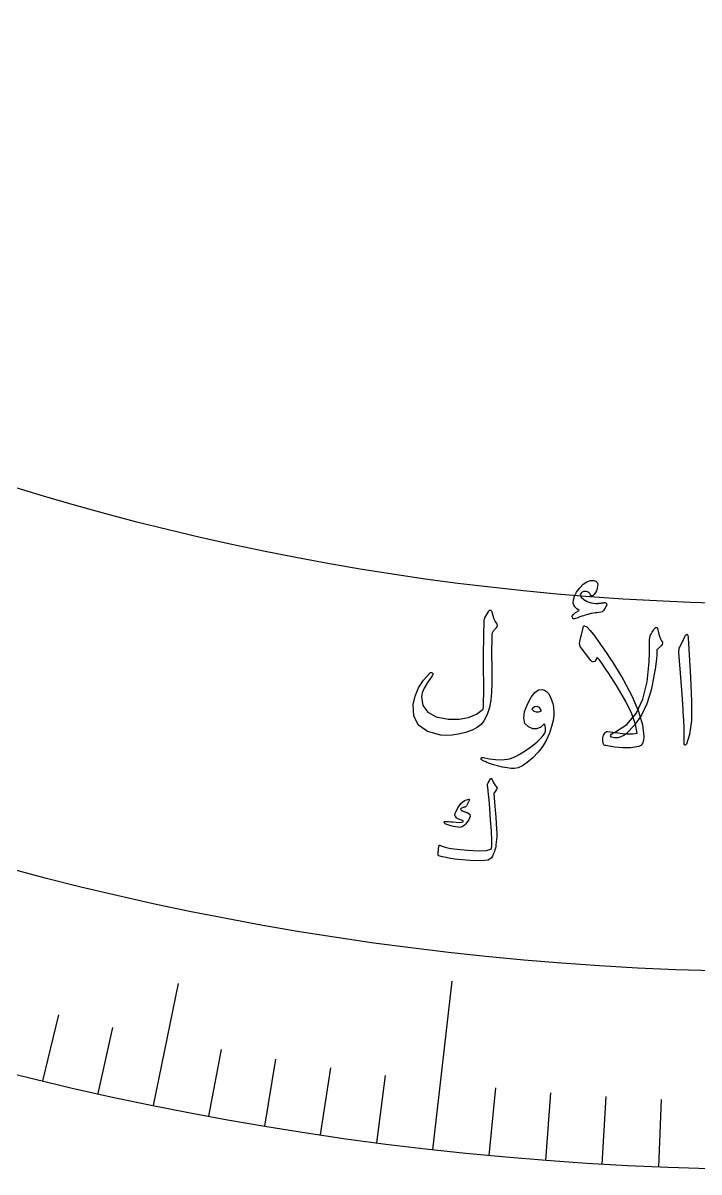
# Model space of a CAD drawing. Header units: millimetres. Extents: x -83 to 83, y -82 to 91.
# Drawn here: x -13.44 to -1.61, y -55.72 to -35.61 of the extents above; entities that cross this region are included whole.
import ezdxf

# ---------------------------------------------------------------- set-up
doc = ezdxf.new("R2010")
doc.units = ezdxf.units.MM
for name, color, linetype in [('CUT_OUTER', 1, 'Continuous'), ('ENGRAVE', 7, 'Continuous'), ('ENGRAVE_FINE', 8, 'Continuous'), ('TEXT', 5, 'Continuous')]:
    doc.layers.add(name, color=color, linetype=linetype)

msp = doc.modelspace()

# ---------------------------------------------------------------- linework, layer by layer
at = {"layer": 'CUT_OUTER'}
msp.add_arc((0, 0), 82.5, 179.648438, 0, dxfattribs=at)
at = {"layer": 'ENGRAVE'}
for points in [[(-11.1557, -54.5587), (-10.7194, -52.4248)], [(-6.2672, -55.3337), (-5.933, -52.3826)]]:
    msp.add_lwpolyline(points, dxfattribs=at)
for radius in [80.85, 80.85, 78.6844, 74.6625, 74.6625, 71.4862, 65.5875, 65.5875, 62.1225, 55.6875, 55.6875, 52.2225, 45.7875, 45.7875]:
    msp.add_circle((0, 0), radius, dxfattribs=at)
at = {"layer": 'ENGRAVE_FINE'}
for points in [[(-13.0878, -54.1277), (-12.8086, -52.973)], [(-12.1237, -54.3518), (-11.8651, -53.1923)], [(-10.184, -54.7484), (-9.9667, -53.5804)], [(-9.209, -54.9208), (-9.0125, -53.7491)], [(-8.231, -55.0758), (-8.0554, -53.9009)], [(-7.2503, -55.2135), (-7.0956, -54.0356)], [(-5.2821, -55.4364), (-5.1694, -54.2538)], [(-4.2953, -55.5216), (-4.2036, -54.3371)], [(-3.307, -55.5892), (-3.2365, -54.4033)], [(-2.3177, -55.6392), (-2.2682, -54.4523)]]:
    msp.add_lwpolyline(points, dxfattribs=at)
at = {"layer": 'TEXT'}
for points in [[(-3.332, -45.9255), (-3.3675, -45.9297), (-3.4005, -45.9338), (-3.4309, -45.9376), (-3.4588, -45.9413), (-3.484, -45.945), (-3.5064, -45.9489), (-3.5259, -45.953), (-3.5425, -45.9574), (-3.5595, -45.9624), (-3.5799, -45.9688), (-3.6038, -45.9765), (-3.6313, -45.9855), (-3.6622, -45.9959), (-3.6967, -46.0079), (-3.7347, -46.0216), (-3.7763, -46.0369), (-3.7931, -46.0411), (-3.807, -46.0399), (-3.8182, -46.0334), (-3.8265, -46.0215), (-3.8298, -45.9937), (-3.8115, -45.9632), (-3.7717, -45.9298), (-3.7105, -45.8936), (-3.7526, -45.8639), (-3.7838, -45.833), (-3.8041, -45.8008), (-3.8135, -45.7674), (-3.8107, -45.7061), (-3.7908, -45.641), (-3.7539, -45.572), (-3.7, -45.4992), (-3.6378, -45.435), (-3.5757, -45.3921), (-3.5138, -45.3705), (-3.4518, -45.3702), (-3.4182, -45.3818), (-3.3962, -45.4024), (-3.3859, -45.4319), (-3.3872, -45.4703), (-3.3963, -45.5113), (-3.4091, -45.5485), (-3.4257, -45.582), (-3.4461, -45.6116), (-3.4657, -45.632), (-3.4831, -45.6403), (-3.4983, -45.6365), (-3.5112, -45.6206), (-3.5255, -45.5973), (-3.5429, -45.5797), (-3.5634, -45.5677), (-3.5871, -45.5615), (-3.6122, -45.5595), (-3.6348, -45.5633), (-3.6549, -45.5729), (-3.6724, -45.5883), (-3.6858, -45.6076), (-3.6909, -45.6261), (-3.6874, -45.6439), (-3.6755, -45.661), (-3.6291, -45.703), (-3.5712, -45.7358), (-3.5016, -45.7592), (-3.4206, -45.7732), (-3.4134, -45.7735), (-3.4054, -45.7733), (-3.3966, -45.7727), (-3.3868, -45.7716), (-3.3762, -45.7701), (-3.3647, -45.7686), (-3.3524, -45.767), (-3.3392, -45.7652), (-3.325, -45.7636), (-3.3121, -45.762), (-3.3005, -45.7604), (-3.2903, -45.759), (-3.2813, -45.7578), (-3.2734, -45.757), (-3.2665, -45.7567), (-3.2606, -45.7569), (-3.2496, -45.7589), (-3.2409, -45.7632), (-3.2343, -45.7698), (-3.2298, -45.7787), (-3.2272, -45.7871), (-3.2263, -45.795), (-3.227, -45.8025), (-3.2293, -45.8095), (-3.2589, -45.8582), (-3.2859, -45.8938), (-3.3102, -45.9162), (-3.332, -45.9255)], [(-5.2921, -45.9042), (-5.2864, -45.8962), (-5.2797, -45.8909), (-5.2719, -45.8881), (-5.263, -45.8879), (-5.2545, -45.8904), (-5.2476, -45.896), (-5.2425, -45.9044), (-5.239, -45.9159), (-5.2212, -45.9825), (-5.2007, -46.0405), (-5.1775, -46.09), (-5.1515, -46.1311), (-5.1441, -46.1456), (-5.1433, -46.1615), (-5.1492, -46.1788), (-5.1617, -46.1974), (-5.1693, -46.2062), (-5.1766, -46.2147), (-5.1835, -46.2229), (-5.19, -46.2308), (-5.1962, -46.2382), (-5.2019, -46.2449), (-5.2072, -46.251), (-5.2121, -46.2564), (-5.2204, -46.2664), (-5.2269, -46.2787), (-5.2317, -46.2933), (-5.2346, -46.3101), (-5.2368, -46.3585), (-5.2385, -46.4113), (-5.2396, -46.4686), (-5.2402, -46.5303), (-5.2404, -46.5964), (-5.2404, -46.667), (-5.2402, -46.742), (-5.2397, -46.8214), (-5.2381, -46.9007), (-5.2371, -46.9752), (-5.2368, -47.0449), (-5.2371, -47.1098), (-5.238, -47.1701), (-5.2392, -47.2259), (-5.2408, -47.2773), (-5.2427, -47.3243), (-5.2544, -47.4627), (-5.2801, -47.5922), (-5.3202, -47.7126), (-5.3746, -47.8241), (-5.4227, -47.8878), (-5.4924, -47.9436), (-5.5838, -47.9916), (-5.6969, -48.0316), (-5.818, -48.0613), (-5.9307, -48.0786), (-6.0349, -48.0838), (-6.1305, -48.0768), (-6.3638, -48.0137), (-6.5217, -47.9026), (-6.604, -47.7443), (-6.611, -47.5392), (-6.5781, -47.3916), (-6.5188, -47.2508), (-6.4333, -47.1167), (-6.3217, -46.9893), (-6.3136, -46.9821), (-6.3055, -46.9781), (-6.2976, -46.9772), (-6.2896, -46.9795), (-6.2815, -46.9839), (-6.2755, -46.9891), (-6.2718, -46.9951), (-6.2702, -47.0018), (-6.2698, -47.0116), (-6.2714, -47.0207), (-6.2749, -47.0292), (-6.2805, -47.0371), (-6.3604, -47.1524), (-6.4183, -47.2519), (-6.4542, -47.3356), (-6.4679, -47.4037), (-6.4416, -47.558), (-6.3551, -47.6748), (-6.208, -47.7539), (-6.0008, -47.7947), (-5.8097, -47.7977), (-5.6439, -47.7699), (-5.5035, -47.7115), (-5.3886, -47.6229), (-5.3853, -47.5741), (-5.3826, -47.517), (-5.3806, -47.4516), (-5.3792, -47.3779), (-5.3785, -47.2956), (-5.3787, -47.2046), (-5.3798, -47.1049), (-5.3818, -46.9965), (-5.3826, -46.8848), (-5.3828, -46.7749), (-5.3824, -46.6668), (-5.3816, -46.5605), (-5.38, -46.4561), (-5.3776, -46.3535), (-5.3743, -46.2528), (-5.3701, -46.154), (-5.3699, -46.0583), (-5.3682, -46.0476), (-5.3655, -46.0378), (-5.3619, -46.0287), (-5.3573, -46.0204)], [(-3.2153, -48.012), (-3.1193, -48.0269), (-3.0322, -48.0383), (-2.954, -48.0464), (-2.8849, -48.0512), (-2.8245, -48.053), (-2.7728, -48.0519), (-2.7297, -48.048), (-2.6953, -48.0412), (-2.7221, -47.8889), (-2.7891, -47.7042), (-2.8958, -47.4868), (-3.0412, -47.2366), (-3.0983, -47.1442), (-3.1515, -47.0596), (-3.2009, -46.9826), (-3.2465, -46.9134), (-3.2884, -46.8521), (-3.3266, -46.7989), (-3.3612, -46.7538), (-3.3922, -46.7168), (-3.4385, -46.7862), (-3.4566, -46.7937), (-3.4734, -46.7935), (-3.489, -46.7857), (-3.5033, -46.7702), (-3.6758, -46.5496), (-3.6912, -46.5236), (-3.7004, -46.4965), (-3.7032, -46.468), (-3.6998, -46.4383), (-3.6427, -46.199), (-3.6378, -46.1822), (-3.6316, -46.1704), (-3.6241, -46.1637), (-3.6153, -46.1619), (-3.5765, -46.183), (-3.517, -46.2445), (-3.4365, -46.3463), (-3.3346, -46.4884), (-3.2785, -46.569), (-3.2244, -46.6485), (-3.1722, -46.7269), (-3.122, -46.8042), (-3.0738, -46.8805), (-3.0276, -46.9557), (-2.9835, -47.0298), (-2.9413, -47.1029), (-2.7854, -47.4002), (-2.6722, -47.6654), (-2.6025, -47.8989), (-2.5773, -48.1009), (-2.583, -48.1707), (-2.6002, -48.2235), (-2.6288, -48.2592), (-2.6689, -48.2778), (-2.805, -48.2963), (-2.9466, -48.2994), (-3.0936, -48.2871), (-3.246, -48.2592), (-3.26, -48.256), (-3.271, -48.2513), (-3.2791, -48.2449), (-3.2842, -48.2371), (-3.2984, -48.1781), (-3.2985, -48.1247), (-3.2844, -48.0769), (-3.2563, -48.0345), (-3.2445, -48.0222), (-3.2338, -48.0143), (-3.224, -48.0109), (-3.2153, -48.012)], [(-2.8848, -48.0498), (-2.9311, -48.084), (-2.9808, -48.1077), (-3.0337, -48.121), (-3.0899, -48.1239), (-3.1218, -48.1201), (-3.1443, -48.1134), (-3.1575, -48.1037), (-3.1612, -48.0912), (-3.156, -48.0758), (-3.1423, -48.0603), (-3.1201, -48.0446), (-3.0894, -48.0287), (-2.8773, -47.8898), (-2.7123, -47.6953), (-2.5944, -47.4457), (-2.5231, -47.1412), (-2.5011, -46.9704), (-2.4863, -46.7996), (-2.4788, -46.6288), (-2.4784, -46.458), (-2.4783, -46.4085), (-2.4757, -46.3692), (-2.4706, -46.3403), (-2.463, -46.3217), (-2.4476, -46.2973), (-2.4341, -46.2756), (-2.4224, -46.2566), (-2.4125, -46.2404), (-2.4044, -46.2268), (-2.3977, -46.216), (-2.3925, -46.2078), (-2.3889, -46.2024), (-2.3817, -46.1956), (-2.3747, -46.1913), (-2.3679, -46.1893), (-2.3611, -46.1899), (-2.3529, -46.1936), (-2.3467, -46.1983), (-2.3425, -46.2039), (-2.3405, -46.2105), (-2.3239, -46.2853), (-2.3066, -46.3458), (-2.2885, -46.392), (-2.2696, -46.4239), (-2.2553, -46.4466), (-2.2507, -46.4681), (-2.2559, -46.4885), (-2.271, -46.5077), (-2.3513, -46.5849), (-2.354, -46.6646), (-2.3598, -46.7471), (-2.3687, -46.8324), (-2.3806, -46.9205), (-2.3955, -47.0117), (-2.4131, -47.106), (-2.4336, -47.2035), (-2.4569, -47.3041), (-2.5272, -47.5301), (-2.6218, -47.7298), (-2.741, -47.9031), (-2.8848, -48.0498)], [(-1.8759, -46.3771), (-1.8479, -46.3265), (-1.8263, -46.3092), (-1.8112, -46.3251), (-1.8024, -46.3744), (-1.7657, -47.0609), (-1.7434, -47.4823), (-1.7472, -47.818), (-1.7776, -48.0682), (-1.8351, -48.2328), (-1.845, -48.246), (-1.8535, -48.2531), (-1.8608, -48.2538), (-1.8668, -48.2484), (-1.8714, -48.24), (-1.8745, -48.2292), (-1.8761, -48.216), (-1.8762, -48.2004), (-1.8715, -48.0795), (-1.8721, -47.951), (-1.878, -47.815), (-1.8891, -47.6714), (-1.8913, -47.6339), (-1.8983, -47.5326), (-1.9099, -47.3675), (-1.926, -47.1386), (-1.9654, -46.6307), (-1.9656, -46.6038), (-1.9632, -46.5791), (-1.9582, -46.5566), (-1.9505, -46.5362)], [(-4.6099, -47.5221), (-4.5478, -47.4091), (-4.4851, -47.3305), (-4.4216, -47.2863), (-4.3573, -47.2765), (-4.3185, -47.2871), (-4.2823, -47.3114), (-4.2488, -47.3495), (-4.2178, -47.4014), (-4.2033, -47.4311), (-4.191, -47.4613), (-4.1807, -47.492), (-4.1726, -47.5232), (-4.1661, -47.5551), (-4.1608, -47.588), (-4.1565, -47.6219), (-4.1534, -47.6567), (-4.1543, -47.7336), (-4.1672, -47.8231), (-4.1922, -47.9252), (-4.2293, -48.04), (-4.2798, -48.1577), (-4.3448, -48.2688), (-4.4245, -48.3733), (-4.5188, -48.4711), (-4.6164, -48.5547), (-4.7022, -48.6143), (-4.7762, -48.6501), (-4.8383, -48.6621), (-4.9002, -48.659), (-4.9708, -48.6501), (-5.0502, -48.6353), (-5.1382, -48.6145), (-5.1827, -48.6025), (-5.2237, -48.5902), (-5.2613, -48.5778), (-5.2954, -48.5653), (-5.3263, -48.5528), (-5.3541, -48.5409), (-5.379, -48.5295), (-5.4009, -48.5185), (-5.4135, -48.5097), (-5.4219, -48.5007), (-5.4259, -48.4915), (-5.4255, -48.482), (-5.4201, -48.4731), (-5.4118, -48.4681), (-5.4007, -48.4669), (-5.3868, -48.4695), (-5.2786, -48.4919), (-5.1717, -48.5041), (-5.0663, -48.5061), (-4.9624, -48.4979), (-4.93, -48.4915), (-4.8937, -48.4803), (-4.8534, -48.4642), (-4.8094, -48.4431), (-4.7615, -48.4171), (-4.7098, -48.3862), (-4.6543, -48.3503), (-4.595, -48.3095), (-4.5368, -48.267), (-4.4846, -48.2259), (-4.4383, -48.1863), (-4.3978, -48.1483), (-4.3635, -48.1116), (-4.3353, -48.0761), (-4.3132, -48.0418), (-4.2973, -48.0087), (-4.3, -47.9562), (-4.3046, -47.9168), (-4.3111, -47.8907), (-4.3195, -47.8776), (-4.3824, -47.9391), (-4.4501, -47.9688), (-4.5222, -47.9668), (-4.5988, -47.933), (-4.6585, -47.87), (-4.6801, -47.7805), (-4.6638, -47.6646), (-4.6099, -47.5221)], [(-4.3663, -47.6489), (-4.4028, -47.5954), (-4.4435, -47.573), (-4.4886, -47.5818), (-4.538, -47.6216), (-4.5039, -47.655), (-4.4639, -47.6707), (-4.418, -47.6687), (-4.3663, -47.6489)], [(-5.2334, -48.8527), (-5.2254, -48.8736), (-5.2167, -48.8936), (-5.2075, -48.9125), (-5.1977, -48.9305), (-5.1873, -48.9475), (-5.176, -48.9635), (-5.1639, -48.9785), (-5.151, -48.9926), (-5.1463, -49.0002), (-5.1454, -49.0086), (-5.1482, -49.0178), (-5.1547, -49.0278), (-5.1933, -49.0799), (-5.1972, -49.0856), (-5.2, -49.0904), (-5.2018, -49.0945), (-5.2026, -49.0976), (-5.1885, -49.251), (-5.1766, -49.3896), (-5.1669, -49.5132), (-5.1596, -49.622), (-5.1546, -49.7157), (-5.1523, -49.7943), (-5.1526, -49.8578), (-5.1554, -49.9061), (-5.1648, -49.9969), (-5.1694, -50.0255), (-5.1754, -50.0541), (-5.1828, -50.0827), (-5.1917, -50.1112), (-5.202, -50.1397), (-5.214, -50.1681), (-5.2276, -50.1965), (-5.2429, -50.2248), (-5.3037, -50.2628), (-5.4306, -50.2793), (-5.6236, -50.2739), (-5.8826, -50.2458), (-5.963, -50.2335), (-6.0372, -50.22), (-6.1051, -50.2052), (-6.1667, -50.1892), (-6.1721, -50.1861), (-6.1757, -50.182), (-6.1775, -50.177), (-6.1776, -50.171), (-6.1758, -50.1425), (-6.174, -50.1165), (-6.1721, -50.0932), (-6.1702, -50.0724), (-6.1682, -50.054), (-6.1662, -50.0377), (-6.164, -50.0236), (-6.1618, -50.0115), (-6.1601, -50.0048), (-6.1572, -50.0013), (-6.1531, -50.001), (-6.1476, -50.0039), (-6.1059, -50.0222), (-6.0512, -50.0386), (-5.9835, -50.053), (-5.9028, -50.0652), (-5.6609, -50.0931), (-5.4702, -50.1026), (-5.3311, -50.0946), (-5.2436, -50.0693), (-5.2378, -50.0129), (-5.2385, -49.9092), (-5.2457, -49.7582), (-5.259, -49.56), (-5.2737, -49.3614), (-5.2852, -49.2111), (-5.2937, -49.1091), (-5.2993, -49.0555), (-5.3013, -49.0407), (-5.3031, -49.0269), (-5.3048, -49.0141), (-5.3064, -49.0022), (-5.3079, -48.9914), (-5.3093, -48.9818), (-5.3105, -48.9733), (-5.3117, -48.966), (-5.3132, -48.9503), (-5.3121, -48.9356), (-5.3083, -48.9218), (-5.3018, -48.909), (-5.2598, -48.8424), (-5.2565, -48.8379), (-5.2531, -48.8351), (-5.2496, -48.834), (-5.2461, -48.8345), (-5.2421, -48.8374), (-5.2386, -48.8414), (-5.2357, -48.8465), (-5.2334, -48.8527)], [(-5.6415, -49.1973), (-5.6381, -49.1981), (-5.6353, -49.1999), (-5.6331, -49.2025), (-5.6314, -49.2059), (-5.6311, -49.2089), (-5.6312, -49.2121), (-5.6318, -49.2154), (-5.6329, -49.2189), (-5.6825, -49.3126), (-5.6883, -49.322), (-5.6941, -49.3291), (-5.6999, -49.3338), (-5.7056, -49.3362), (-5.7294, -49.3401), (-5.7499, -49.3465), (-5.7673, -49.3554), (-5.7815, -49.3667), (-5.7848, -49.3731), (-5.7822, -49.3807), (-5.7737, -49.3894), (-5.7593, -49.3993), (-5.7495, -49.4041), (-5.7393, -49.4087), (-5.7287, -49.4131), (-5.7178, -49.4173), (-5.7064, -49.4213), (-5.6943, -49.4251), (-5.6817, -49.4288), (-5.6685, -49.4323), (-5.6242, -49.4572), (-5.6138, -49.499), (-5.6375, -49.5579), (-5.6953, -49.6337), (-5.7181, -49.6555), (-5.7398, -49.6721), (-5.7605, -49.6834), (-5.7801, -49.6895), (-5.8011, -49.6914), (-5.8296, -49.6898), (-5.8657, -49.6847), (-5.9093, -49.6762), (-5.9314, -49.6713), (-5.9524, -49.6659), (-5.9721, -49.6599), (-5.9906, -49.6533), (-6.0079, -49.6465), (-6.024, -49.6399), (-6.0389, -49.6334), (-6.0528, -49.627), (-6.061, -49.6209), (-6.0666, -49.6145), (-6.0696, -49.6077), (-6.0701, -49.6005), (-6.068, -49.5933), (-6.0639, -49.5886), (-6.0578, -49.5861), (-6.0496, -49.5861), (-6.0238, -49.5875), (-5.9945, -49.5895), (-5.9619, -49.5921), (-5.9258, -49.5954), (-5.8584, -49.6014), (-5.8055, -49.6035), (-5.7671, -49.6018), (-5.7432, -49.5963), (-5.7399, -49.5944), (-5.738, -49.5917), (-5.7373, -49.5881), (-5.738, -49.5837), (-5.7393, -49.5809), (-5.742, -49.5781), (-5.7461, -49.5754), (-5.7516, -49.5728), (-5.8034, -49.5536), (-5.8249, -49.5445), (-5.843, -49.5339), (-5.8576, -49.5219), (-5.8688, -49.5084), (-5.8778, -49.493), (-5.8824, -49.4777), (-5.8826, -49.4624), (-5.8783, -49.4472), (-5.8325, -49.3467), (-5.7778, -49.2715), (-5.7141, -49.2217), (-5.6415, -49.1973)]]:
    msp.add_lwpolyline(points, close=True, dxfattribs=at)

doc.saveas('drawing.dxf')
